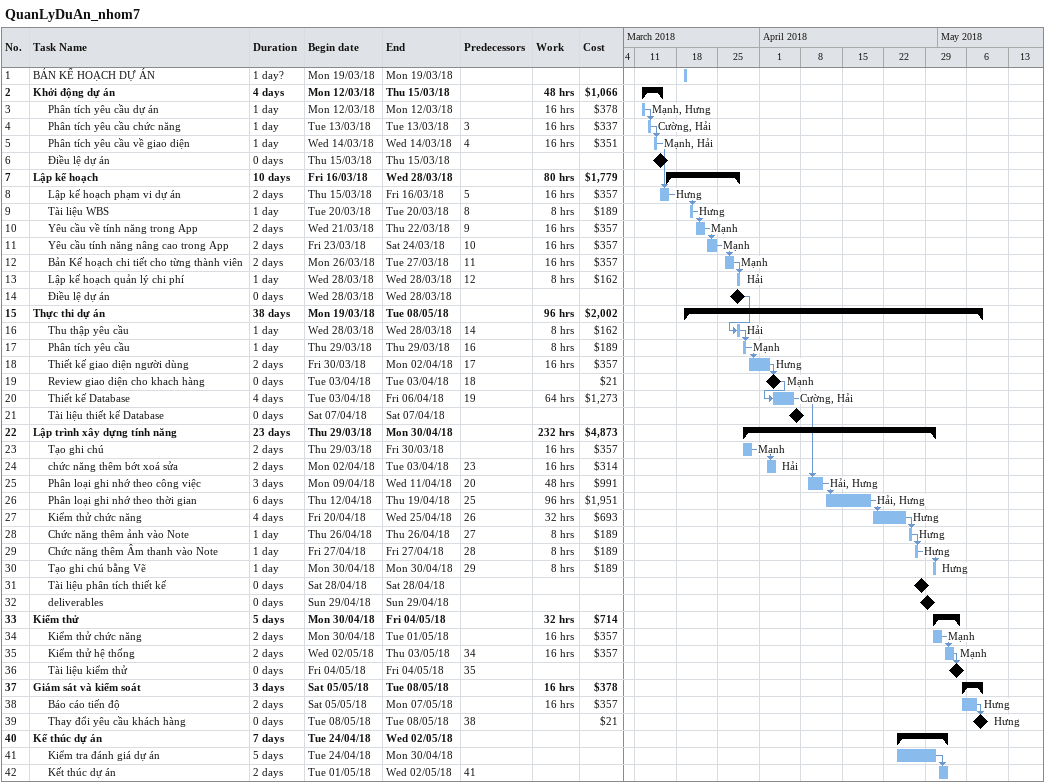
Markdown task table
QuanLyDuAn_nhom7

| ID | Level | Task | Duration | Start | Finish | Predecessors | Resources | Work (h) | Cost ($) |
|---|---|---|---|---|---|---|---|---|---|
| 1 | 1 | BẢN KẾ HOẠCH DỰ ÁN | 1d? | 2018-03-19 | 2018-03-19 |  |  |  |  |
| 2 | 1 | **Khởi động dự án** | 4d | 2018-03-12 | 2018-03-15 |  |  | 48 | 1066 |
| 3 | 2 | Phân tích yêu cầu dự án | 1d | 2018-03-12 | 2018-03-12 |  | Mạnh, Hưng | 16 | 378 |
| 4 | 2 | Phân tích yêu cầu chức năng | 1d | 2018-03-13 | 2018-03-13 | 3 | Cường, Hải | 16 | 337 |
| 5 | 2 | Phân tích yêu cầu về giao diện | 1d | 2018-03-14 | 2018-03-14 | 4 | Mạnh, Hải | 16 | 351 |
| 6 | 2 | Điều lệ dự án | 0d | 2018-03-15 | 2018-03-15 |  |  |  |  |
| 7 | 1 | **Lập kế hoạch** | 10d | 2018-03-16 | 2018-03-28 |  |  | 80 | 1779 |
| 8 | 2 | Lập kế hoạch phạm vi dự án | 2d | 2018-03-15 | 2018-03-16 | 5 | Hưng | 16 | 357 |
| 9 | 2 | Tài liệu WBS | 1d | 2018-03-20 | 2018-03-20 | 8 | Hưng | 8 | 189 |
| 10 | 2 | Yêu cầu về tính năng trong App | 2d | 2018-03-21 | 2018-03-22 | 9 | Mạnh | 16 | 357 |
| 11 | 2 | Yêu cầu tính năng nâng cao trong App | 2d | 2018-03-23 | 2018-03-24 | 10 | Mạnh | 16 | 357 |
| 12 | 2 | Bản Kế hoạch chi tiết cho từng thành viên | 2d | 2018-03-26 | 2018-03-27 | 11 | Mạnh | 16 | 357 |
| 13 | 2 | Lập kế hoạch quản lý chi phí | 1d | 2018-03-28 | 2018-03-28 | 12 | Hải | 8 | 162 |
| 14 | 2 | Điều lệ dự án | 0d | 2018-03-28 | 2018-03-28 |  |  |  |  |
| 15 | 1 | **Thực thi dự án** | 38d | 2018-03-19 | 2018-05-08 |  |  | 96 | 2002 |
| 16 | 2 | Thu thập yêu cầu | 1d | 2018-03-28 | 2018-03-28 | 14 | Hải | 8 | 162 |
| 17 | 2 | Phân tích yêu cầu | 1d | 2018-03-29 | 2018-03-29 | 16 | Mạnh | 8 | 189 |
| 18 | 2 | Thiết kế giao diện người dùng | 2d | 2018-03-30 | 2018-04-02 | 17 | Hưng | 16 | 357 |
| 19 | 2 | Review giao diện cho khach hàng | 0d | 2018-04-03 | 2018-04-03 | 18 | Mạnh |  | 21 |
| 20 | 2 | Thiết kế Database | 4d | 2018-04-03 | 2018-04-06 | 19 | Cường, Hải | 64 | 1273 |
| 21 | 2 | Tài liệu thiết kế Database | 0d | 2018-04-07 | 2018-04-07 |  |  |  |  |
| 22 | 1 | **Lập trình xây dựng tính năng** | 23d | 2018-03-29 | 2018-04-30 |  |  | 232 | 4873 |
| 23 | 2 | Tạo ghi chú | 2d | 2018-03-29 | 2018-03-30 |  | Mạnh | 16 | 357 |
| 24 | 2 | chức năng thêm bớt xoá sửa | 2d | 2018-04-02 | 2018-04-03 | 23 | Hải | 16 | 314 |
| 25 | 2 | Phân loại ghi nhớ theo công việc | 3d | 2018-04-09 | 2018-04-11 | 20 | Hải, Hưng | 48 | 991 |
| 26 | 2 | Phân loại ghi nhớ theo thời gian | 6d | 2018-04-12 | 2018-04-19 | 25 | Hải, Hưng | 96 | 1951 |
| 27 | 2 | Kiểm thử chức năng | 4d | 2018-04-20 | 2018-04-25 | 26 | Hưng | 32 | 693 |
| 28 | 2 | Chức năng thêm ảnh vào Note | 1d | 2018-04-26 | 2018-04-26 | 27 | Hưng | 8 | 189 |
| 29 | 2 | Chức năng thêm Âm thanh vào Note | 1d | 2018-04-27 | 2018-04-27 | 28 | Hưng | 8 | 189 |
| 30 | 2 | Tạo ghi chú bằng Vẽ | 1d | 2018-04-30 | 2018-04-30 | 29 | Hưng | 8 | 189 |
| 31 | 2 | Tài liệu phân tích thiết kế | 0d | 2018-04-28 | 2018-04-28 |  |  |  |  |
| 32 | 2 | deliverables | 0d | 2018-04-29 | 2018-04-29 |  |  |  |  |
| 33 | 1 | **Kiểm thử** | 5d | 2018-04-30 | 2018-05-04 |  |  | 32 | 714 |
| 34 | 2 | Kiểm thử chức năng | 2d | 2018-04-30 | 2018-05-01 |  | Mạnh | 16 | 357 |
| 35 | 2 | Kiểm thử hệ thống | 2d | 2018-05-02 | 2018-05-03 | 34 | Mạnh | 16 | 357 |
| 36 | 2 | Tài liệu kiểm thử | 0d | 2018-05-04 | 2018-05-04 | 35 |  |  |  |
| 37 | 1 | **Giám sát và kiểm soát** | 3d | 2018-05-05 | 2018-05-08 |  |  | 16 | 378 |
| 38 | 2 | Báo cáo tiến độ | 2d | 2018-05-05 | 2018-05-07 |  | Hưng | 16 | 357 |
| 39 | 2 | Thay đổi yêu cầu khách hàng | 0d | 2018-05-08 | 2018-05-08 | 38 | Hưng |  | 21 |
| 40 | 1 | **Kế thúc dự án** | 7d | 2018-04-24 | 2018-05-02 |  |  |  |  |
| 41 | 2 | Kiểm tra đánh giá dự án | 5d | 2018-04-24 | 2018-04-30 |  |  |  |  |
| 42 | 2 | Kết thúc dự án | 2d | 2018-05-01 | 2018-05-02 | 41 |  |  |  |
